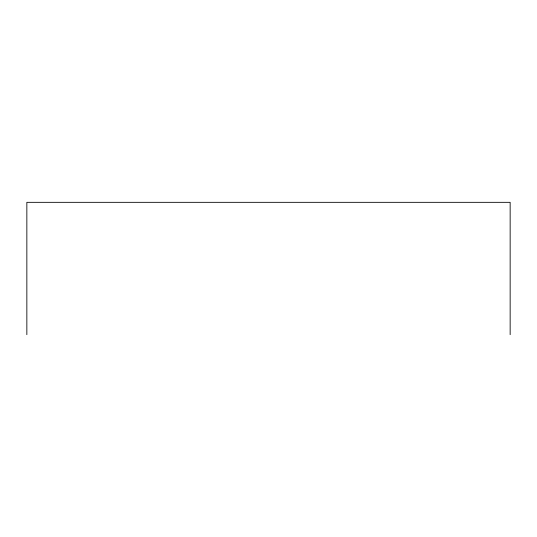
<?xml version="1.0" encoding="UTF-8"?>
<svg xmlns="http://www.w3.org/2000/svg" width="537" height="537" viewBox="0 0 537 537"><rect width="100%" height="100%" fill="white"/><g stroke="black" fill="none" stroke-linecap="round" stroke-linejoin="round"><path stroke-width="0.81" d="M510.15 334.665L510.15 202.335L26.85 202.335L26.85 334.665"/></g></svg>
